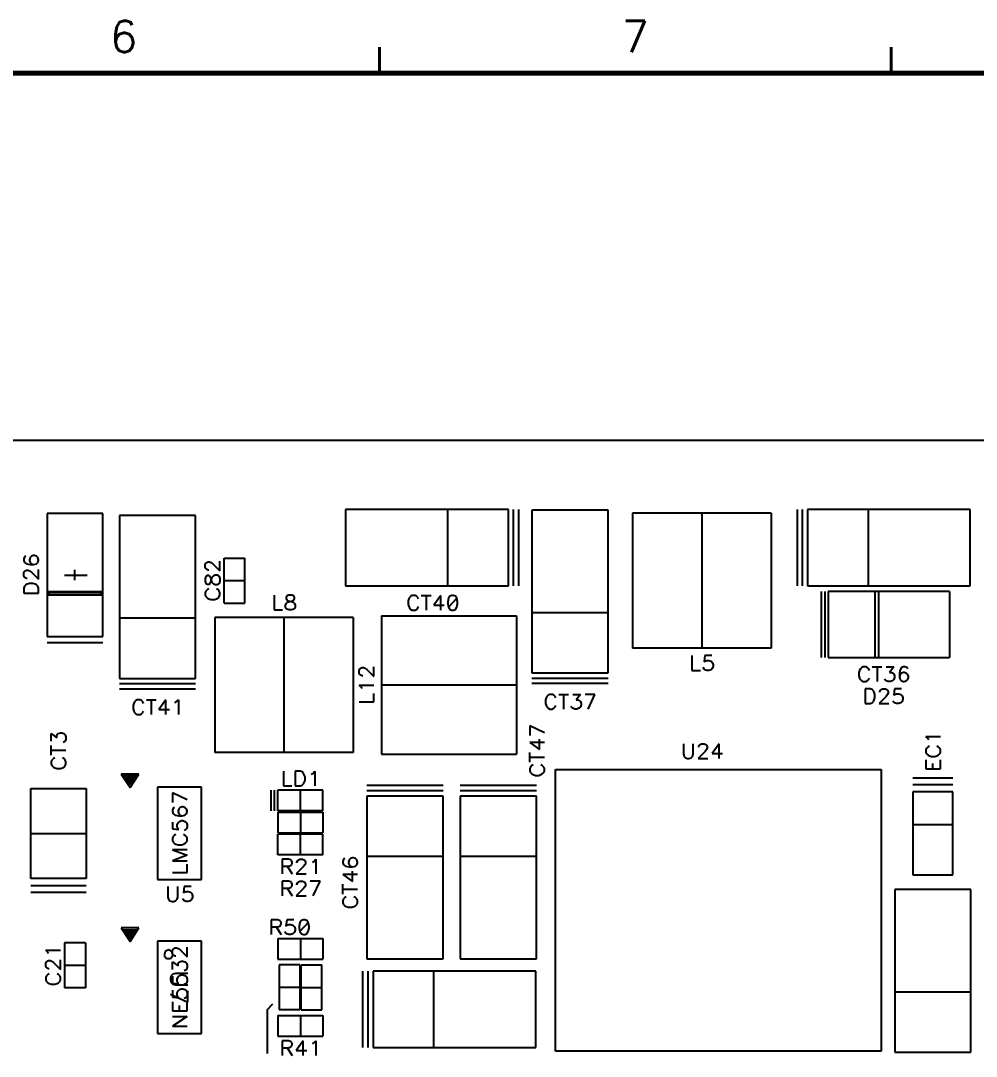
# Model space of a CAD drawing. Extents: x 295 to 953, y 10 to 290.
# Drawn here: x 750.3 to 841.3, y 191.3 to 290 of the extents above; entities that cross this region are included whole.
import ezdxf
from ezdxf.enums import TextEntityAlignment as Align

# ---------------------------------------------------------------- set-up
doc = ezdxf.new("R2010")
doc.units = 0
doc.header["$LTSCALE"] = 5
doc.header["$MEASUREMENT"] = 0
doc.layers.get('0').update_dxf_attribs({"linetype": 'CONTINUOUS', "lineweight": 25})
for name, color, linetype in [('DV-INT-A3_TSK', 14, 'CONTINUOUS'), ('문자', 4, 'CONTINUOUS'), ('테두리', 3, 'CONTINUOUS')]:
    doc.layers.add(name, color=color, linetype=linetype)
doc.styles.get("Standard").update_dxf_attribs({"font": 'simplex.shx'})

# ---------------------------------------------------------------- blocks, each defined once
blk = doc.blocks.new('C')
at = {"layer": '테두리'}
for points, const_width in [([(307.5, 287.5), (307.5, 285)], 0.3), ([(356.25, 287.5), (356.25, 285)], 0.3), ([(15, 285), (15, 15), (405, 15), (405, 285), (15, 285)], 0.5)]:
    blk.add_lwpolyline(points, dxfattribs=dict(at, const_width=const_width))
at = {"layer": '문자'}
for s, p in [('6', (283.125, 288.5)), ('7', (331.875, 288.5))]:
    blk.add_text(s, height=3, dxfattribs=at).set_placement(p, align=Align.MIDDLE)

msp = doc.modelspace()

# ---------------------------------------------------------------- linework, layer by layer
at = {"layer": 'DV-INT-A3_TSK', "color": 7}
for p, q in [((863.51, 250.004), (510.41, 250.004)), ((752.826, 243.034), (752.826, 231.32)), ((758.103, 243.034), (752.826, 243.034)), ((758.103, 231.32), (758.103, 243.034)), ((759.691, 242.837), (759.691, 227.326)), ((766.954, 242.837), (759.691, 242.837)), ((766.954, 227.326), (766.954, 242.837)), ((796.748, 243.428), (781.237, 243.428)), ((781.237, 243.428), (781.237, 236.165)), ((790.973, 236.165), (790.973, 243.428)), ((796.748, 236.165), (796.748, 243.428)), ((797.242, 236.165), (797.242, 243.428)), ((797.737, 236.165), (797.737, 243.428)), ((798.982, 243.361), (798.982, 227.85)), ((806.245, 243.361), (798.982, 243.361)), ((806.245, 227.85), (806.245, 243.361)), ((808.587, 243.089), (808.587, 230.218)), ((821.785, 243.089), (808.587, 243.089)), ((815.184, 243.089), (815.184, 230.218)), ((821.785, 243.089), (821.785, 230.218)), ((824.253, 243.428), (824.253, 236.165)), ((824.748, 243.428), (824.748, 236.165)), ((840.753, 243.428), (825.242, 243.428)), ((825.242, 243.428), (825.242, 236.165)), ((831.018, 243.428), (831.018, 236.165)), ((840.753, 236.165), (840.753, 243.428)), ((750.655, 238.91), (750.588, 238.709)), ((750.789, 238.973), (750.655, 238.91)), ((751.188, 238.843), (751.12, 238.642)), ((751.322, 238.973), (751.188, 238.843)), ((751.519, 239.04), (751.322, 238.973)), ((751.586, 239.04), (751.519, 239.04)), ((751.787, 238.973), (751.586, 239.04)), ((751.921, 238.843), (751.787, 238.973)), ((751.988, 238.642), (751.921, 238.843)), ((750.588, 238.709), (750.588, 238.575)), ((750.588, 238.575), (750.655, 238.374)), ((750.655, 238.374), (750.852, 238.244)), ((750.852, 238.244), (751.188, 238.177)), ((751.12, 238.642), (751.12, 238.575)), ((751.12, 238.575), (751.188, 238.374)), ((751.188, 238.374), (751.322, 238.244)), ((751.188, 238.177), (751.519, 238.177)), ((751.322, 238.244), (751.519, 238.177)), ((751.519, 238.177), (751.787, 238.244)), ((751.787, 238.244), (751.921, 238.374)), ((751.921, 238.374), (751.988, 238.575)), ((751.988, 238.575), (751.988, 238.642)), ((767.876, 238.185), (767.943, 238.319)), ((767.876, 237.917), (767.876, 238.185)), ((767.943, 237.787), (767.876, 237.917)), ((767.943, 238.319), (768.01, 238.386)), ((768.01, 238.386), (768.14, 238.449)), ((768.14, 238.449), (768.274, 238.449)), ((768.274, 238.449), (768.408, 238.386)), ((768.408, 238.386), (768.609, 238.252)), ((768.609, 238.252), (769.276, 237.586)), ((769.276, 237.586), (769.276, 238.516)), ((769.666, 234.51), (769.666, 238.797)), ((769.666, 238.797), (771.648, 238.797)), ((771.648, 234.51), (771.648, 238.797)), ((750.588, 237.376), (750.655, 237.511)), ((750.588, 237.112), (750.588, 237.376)), ((750.655, 236.978), (750.588, 237.112)), ((750.655, 237.511), (750.722, 237.578)), ((750.722, 236.911), (750.655, 236.978)), ((750.722, 237.578), (750.852, 237.645)), ((750.852, 236.844), (750.722, 236.911)), ((750.852, 237.645), (750.986, 237.645)), ((750.919, 236.844), (750.852, 236.844)), ((750.986, 237.645), (751.12, 237.578)), ((751.12, 237.578), (751.322, 237.443)), ((751.322, 237.443), (751.988, 236.777)), ((751.988, 236.777), (751.988, 237.712)), ((754.473, 237.179), (756.619, 237.179)), ((755.462, 236.681), (755.462, 237.674)), ((767.943, 237.054), (767.876, 236.853)), ((767.876, 236.853), (767.876, 236.589)), ((768.01, 237.72), (767.943, 237.787)), ((768.077, 237.121), (767.943, 237.054)), ((768.14, 237.653), (768.01, 237.72)), ((768.207, 237.121), (768.077, 237.121)), ((768.207, 237.653), (768.14, 237.653)), ((768.341, 237.054), (768.207, 237.121)), ((768.408, 236.92), (768.341, 237.054)), ((768.475, 236.656), (768.408, 236.92)), ((768.475, 236.786), (768.542, 236.987)), ((768.542, 236.987), (768.677, 237.121)), ((768.677, 237.121), (768.806, 237.188)), ((768.806, 237.188), (769.008, 237.188)), ((769.008, 237.188), (769.142, 237.121)), ((769.142, 237.121), (769.209, 237.054)), ((769.209, 237.054), (769.276, 236.853)), ((769.276, 236.853), (769.276, 236.589)), ((750.655, 236.111), (750.588, 235.914)), ((750.588, 235.914), (750.588, 235.444)), ((750.789, 236.245), (750.655, 236.111)), ((750.919, 236.312), (750.789, 236.245)), ((751.12, 236.379), (750.919, 236.312)), ((751.452, 236.379), (751.12, 236.379)), ((751.653, 236.312), (751.452, 236.379)), ((751.787, 236.245), (751.653, 236.312)), ((751.921, 236.111), (751.787, 236.245)), ((751.988, 235.914), (751.921, 236.111)), ((751.988, 235.444), (751.988, 235.914)), ((767.876, 236.589), (767.943, 236.387)), ((767.943, 236.387), (768.077, 236.32)), ((768.077, 236.32), (768.207, 236.32)), ((768.207, 235.855), (768.077, 235.788)), ((768.207, 236.32), (768.341, 236.387)), ((768.341, 236.387), (768.408, 236.521)), ((768.408, 236.521), (768.475, 236.786)), ((768.542, 236.454), (768.475, 236.656)), ((768.677, 236.32), (768.542, 236.454)), ((768.806, 236.253), (768.677, 236.32)), ((769.008, 236.253), (768.806, 236.253)), ((769.075, 235.788), (768.941, 235.855)), ((769.142, 236.32), (769.008, 236.253)), ((769.209, 236.387), (769.142, 236.32)), ((769.276, 236.589), (769.209, 236.387)), ((769.666, 236.656), (771.648, 236.656)), ((781.237, 236.165), (796.748, 236.165)), ((825.242, 236.165), (840.753, 236.165)), ((750.588, 235.444), (751.988, 235.444)), ((752.931, 235.587), (752.931, 235.302)), ((757.998, 235.587), (752.931, 235.587)), ((752.931, 235.302), (757.998, 235.302)), ((753.036, 235.407), (753.036, 235.482)), ((753.141, 235.407), (753.141, 235.482)), ((753.245, 235.407), (753.245, 235.482)), ((753.346, 235.407), (753.346, 235.482)), ((753.451, 235.407), (753.451, 235.482)), ((753.555, 235.407), (753.555, 235.482)), ((753.656, 235.407), (753.656, 235.482)), ((753.761, 235.407), (753.761, 235.482)), ((753.866, 235.407), (753.866, 235.482)), ((753.966, 235.407), (753.966, 235.482)), ((754.071, 235.407), (754.071, 235.482)), ((754.176, 235.407), (754.176, 235.482)), ((754.276, 235.407), (754.276, 235.482)), ((754.381, 235.407), (754.381, 235.482)), ((754.486, 235.407), (754.486, 235.482)), ((754.586, 235.407), (754.586, 235.482)), ((754.691, 235.407), (754.691, 235.482)), ((754.796, 235.407), (754.796, 235.482)), ((754.897, 235.407), (754.897, 235.482)), ((755.001, 235.407), (755.001, 235.482)), ((755.106, 235.407), (755.106, 235.482)), ((755.207, 235.407), (755.207, 235.482)), ((755.311, 235.407), (755.311, 235.482)), ((755.416, 235.407), (755.416, 235.482)), ((755.517, 235.407), (755.517, 235.482)), ((755.622, 235.407), (755.622, 235.482)), ((755.726, 235.407), (755.726, 235.482)), ((755.827, 235.407), (755.827, 235.482)), ((755.932, 235.407), (755.932, 235.482)), ((756.036, 235.407), (756.036, 235.482)), ((756.137, 235.407), (756.137, 235.482)), ((756.242, 235.407), (756.242, 235.482)), ((756.342, 235.407), (756.342, 235.482)), ((756.447, 235.407), (756.447, 235.482)), ((756.552, 235.407), (756.552, 235.482)), ((756.653, 235.407), (756.653, 235.482)), ((756.757, 235.407), (756.757, 235.482)), ((756.862, 235.407), (756.862, 235.482)), ((756.963, 235.407), (756.963, 235.482)), ((757.067, 235.407), (757.067, 235.482)), ((757.172, 235.407), (757.172, 235.482)), ((757.273, 235.407), (757.273, 235.482)), ((757.378, 235.407), (757.378, 235.482)), ((757.482, 235.407), (757.482, 235.482)), ((757.583, 235.407), (757.583, 235.482)), ((757.688, 235.407), (757.688, 235.482)), ((757.793, 235.407), (757.793, 235.482)), ((757.893, 235.407), (757.893, 235.482)), ((757.998, 235.302), (757.998, 235.587)), ((767.943, 235.654), (767.876, 235.52)), ((767.876, 235.52), (767.876, 235.256)), ((767.876, 235.256), (767.943, 235.122)), ((768.077, 235.788), (767.943, 235.654)), ((767.943, 235.122), (768.077, 234.988)), ((768.077, 234.988), (768.207, 234.921)), ((768.207, 234.921), (768.408, 234.858)), ((768.408, 234.858), (768.739, 234.858)), ((768.739, 234.858), (768.941, 234.921)), ((768.941, 234.921), (769.075, 234.988)), ((769.209, 235.654), (769.075, 235.788)), ((769.075, 234.988), (769.209, 235.122)), ((769.276, 235.52), (769.209, 235.654)), ((769.209, 235.122), (769.276, 235.256)), ((769.276, 235.256), (769.276, 235.52)), ((774.431, 235.264), (774.431, 233.852)), ((775.642, 235.197), (775.575, 235.063)), ((775.575, 235.063), (775.575, 234.929)), ((775.575, 234.929), (775.642, 234.791)), ((775.843, 235.264), (775.642, 235.197)), ((776.111, 235.264), (775.843, 235.264)), ((776.313, 235.197), (776.111, 235.264)), ((776.38, 235.063), (776.313, 235.197)), ((776.313, 234.791), (776.38, 234.929)), ((776.38, 234.929), (776.38, 235.063)), ((787.259, 234.904), (787.192, 234.707)), ((787.326, 235.038), (787.259, 234.904)), ((787.461, 235.172), (787.326, 235.038)), ((787.591, 235.239), (787.461, 235.172)), ((787.859, 235.239), (787.591, 235.239)), ((787.989, 235.172), (787.859, 235.239)), ((788.123, 235.038), (787.989, 235.172)), ((788.19, 234.904), (788.123, 235.038)), ((788.454, 235.239), (789.384, 235.239)), ((788.919, 235.239), (788.919, 233.843)), ((790.31, 235.239), (789.648, 234.309)), ((790.31, 233.843), (790.31, 235.239)), ((791.044, 234.971), (790.977, 234.64)), ((791.174, 235.172), (791.044, 234.971)), ((791.84, 234.971), (791.044, 234.107)), ((791.375, 235.239), (791.174, 235.172)), ((791.505, 235.239), (791.375, 235.239)), ((791.706, 235.172), (791.505, 235.239)), ((791.84, 234.971), (791.706, 235.172)), ((791.903, 234.64), (791.84, 234.971)), ((826.563, 235.599), (826.563, 229.326)), ((826.894, 235.599), (826.894, 229.326)), ((838.771, 235.599), (827.225, 235.599)), ((827.225, 235.599), (827.225, 229.326)), ((831.68, 235.599), (831.68, 229.326)), ((832.007, 235.599), (832.007, 229.326)), ((838.771, 235.599), (838.771, 229.326)), ((769.666, 234.51), (771.648, 234.51)), ((775.508, 234.321), (775.575, 234.455)), ((775.508, 234.12), (775.508, 234.321)), ((775.575, 233.986), (775.508, 234.12)), ((775.575, 234.455), (775.709, 234.589)), ((775.642, 233.919), (775.575, 233.986)), ((775.642, 234.791), (775.776, 234.724)), ((775.843, 233.852), (775.642, 233.919)), ((775.709, 234.589), (775.91, 234.656)), ((775.776, 234.724), (776.044, 234.656)), ((775.91, 234.656), (776.178, 234.724)), ((776.044, 234.656), (776.245, 234.589)), ((776.313, 233.919), (776.111, 233.852)), ((776.178, 234.724), (776.313, 234.791)), ((776.245, 234.589), (776.38, 234.455)), ((776.38, 233.986), (776.313, 233.919)), ((776.38, 234.455), (776.447, 234.321)), ((776.447, 234.12), (776.38, 233.986)), ((776.447, 234.321), (776.447, 234.12)), ((787.192, 234.707), (787.192, 234.376)), ((787.192, 234.376), (787.259, 234.175)), ((787.259, 234.175), (787.326, 234.045)), ((787.326, 234.045), (787.461, 233.91)), ((787.461, 233.91), (787.591, 233.843)), ((787.859, 233.843), (787.989, 233.91)), ((787.989, 233.91), (788.123, 234.045)), ((788.123, 234.045), (788.19, 234.175)), ((789.648, 234.309), (790.646, 234.309)), ((790.977, 234.64), (790.977, 234.443)), ((790.977, 234.443), (791.044, 234.107)), ((791.044, 234.107), (791.174, 233.91)), ((791.174, 233.91), (791.375, 233.843)), ((791.505, 233.843), (791.706, 233.91)), ((791.706, 233.91), (791.84, 234.107)), ((791.84, 234.107), (791.903, 234.443)), ((791.903, 234.443), (791.903, 234.64)), ((759.691, 233.102), (766.954, 233.102)), ((768.773, 233.135), (768.773, 220.265)), ((781.97, 233.135), (768.773, 233.135)), ((774.431, 233.852), (775.235, 233.852)), ((775.37, 233.135), (775.37, 220.265)), ((776.111, 233.852), (775.843, 233.852)), ((781.97, 233.135), (781.97, 220.265)), ((784.653, 233.299), (797.523, 233.299)), ((784.653, 233.299), (784.653, 220.101)), ((787.591, 233.843), (787.859, 233.843)), ((791.375, 233.843), (791.505, 233.843)), ((797.523, 233.299), (797.523, 220.101)), ((798.982, 233.625), (806.245, 233.625)), ((752.826, 231.32), (758.103, 231.32)), ((752.826, 230.742), (758.103, 230.742)), ((821.785, 230.218), (808.587, 230.218)), ((814.245, 229.502), (814.245, 228.089)), ((815.456, 229.502), (815.389, 228.894)), ((815.389, 228.894), (815.456, 228.961)), ((816.127, 229.502), (815.456, 229.502)), ((815.456, 228.961), (815.658, 229.028)), ((815.658, 229.028), (815.859, 229.028)), ((815.859, 229.028), (816.06, 228.961)), ((816.06, 228.961), (816.194, 228.827)), ((827.225, 229.326), (838.771, 229.326)), ((782.54, 228.098), (782.607, 228.232)), ((782.54, 227.834), (782.54, 228.098)), ((782.607, 228.232), (782.674, 228.299)), ((782.674, 228.299), (782.809, 228.366)), ((782.809, 228.366), (782.943, 228.366)), ((782.943, 228.366), (783.077, 228.299)), ((783.077, 228.299), (783.274, 228.165)), ((783.274, 228.165), (783.94, 227.498)), ((783.94, 227.498), (783.94, 228.433)), ((814.245, 228.089), (815.05, 228.089)), ((815.389, 228.223), (815.322, 228.357)), ((815.456, 228.156), (815.389, 228.223)), ((815.658, 228.089), (815.456, 228.156)), ((815.859, 228.089), (815.658, 228.089)), ((816.06, 228.156), (815.859, 228.089)), ((816.194, 228.29), (816.06, 228.156)), ((816.194, 228.827), (816.261, 228.626)), ((816.261, 228.492), (816.194, 228.29)), ((816.261, 228.626), (816.261, 228.492)), ((830.217, 228.093), (830.15, 227.896)), ((830.284, 228.227), (830.217, 228.093)), ((830.418, 228.362), (830.284, 228.227)), ((830.548, 228.429), (830.418, 228.362)), ((830.817, 228.429), (830.548, 228.429)), ((830.946, 228.362), (830.817, 228.429)), ((831.081, 228.227), (830.946, 228.362)), ((831.148, 228.093), (831.081, 228.227)), ((831.412, 228.429), (832.342, 228.429)), ((831.877, 228.429), (831.877, 227.033)), ((832.74, 228.429), (833.469, 228.429)), ((833.469, 228.429), (833.071, 227.896)), ((834.065, 228.16), (834.002, 227.829)), ((834.199, 228.362), (834.065, 228.16)), ((834.4, 228.429), (834.199, 228.362)), ((834.53, 228.429), (834.4, 228.429)), ((834.731, 228.362), (834.53, 228.429)), ((834.798, 228.227), (834.731, 228.362)), ((759.691, 227.326), (766.954, 227.326)), ((782.607, 227.699), (782.54, 227.834)), ((782.674, 227.632), (782.607, 227.699)), ((782.809, 227.565), (782.674, 227.632)), ((782.876, 227.565), (782.809, 227.565)), ((798.982, 227.85), (806.245, 227.85)), ((798.982, 227.356), (806.245, 227.356)), ((830.15, 227.896), (830.15, 227.565)), ((830.15, 227.565), (830.217, 227.364)), ((830.217, 227.364), (830.284, 227.234)), ((830.284, 227.234), (830.418, 227.1)), ((830.418, 227.1), (830.548, 227.033)), ((830.548, 227.033), (830.817, 227.033)), ((830.817, 227.033), (830.946, 227.1)), ((830.946, 227.1), (831.081, 227.234)), ((831.081, 227.234), (831.148, 227.364)), ((832.673, 227.167), (832.606, 227.297)), ((832.74, 227.1), (832.673, 227.167)), ((832.937, 227.033), (832.74, 227.1)), ((833.138, 227.033), (832.937, 227.033)), ((833.071, 227.896), (833.268, 227.896)), ((833.335, 227.1), (833.138, 227.033)), ((833.268, 227.896), (833.402, 227.829)), ((833.469, 227.234), (833.335, 227.1)), ((833.402, 227.829), (833.469, 227.762)), ((833.469, 227.762), (833.536, 227.565)), ((833.536, 227.431), (833.469, 227.234)), ((833.536, 227.565), (833.536, 227.431)), ((834.002, 227.829), (834.002, 227.498)), ((834.065, 227.695), (834.002, 227.498)), ((834.002, 227.498), (834.065, 227.234)), ((834.199, 227.829), (834.065, 227.695)), ((834.065, 227.234), (834.199, 227.1)), ((834.4, 227.896), (834.199, 227.829)), ((834.199, 227.1), (834.4, 227.033)), ((834.463, 227.896), (834.4, 227.896)), ((834.4, 227.033), (834.463, 227.033)), ((834.664, 227.829), (834.463, 227.896)), ((834.463, 227.033), (834.664, 227.1)), ((834.798, 227.695), (834.664, 227.829)), ((834.664, 227.1), (834.798, 227.234)), ((834.861, 227.498), (834.798, 227.695)), ((834.798, 227.234), (834.861, 227.431)), ((834.861, 227.431), (834.861, 227.498)), ((759.691, 226.832), (766.954, 226.832)), ((759.691, 226.337), (766.954, 226.337)), ((782.742, 226.501), (782.54, 226.698)), ((782.54, 226.698), (783.94, 226.698)), ((782.809, 226.367), (782.742, 226.501)), ((784.653, 226.702), (797.523, 226.702)), ((798.982, 226.861), (806.245, 226.861)), ((830.741, 226.337), (830.741, 224.938)), ((831.21, 226.337), (830.741, 226.337)), ((831.407, 226.27), (831.21, 226.337)), ((831.542, 226.136), (831.407, 226.27)), ((831.609, 226.006), (831.542, 226.136)), ((831.676, 225.805), (831.609, 226.006)), ((832.141, 226.073), (832.208, 226.203)), ((832.141, 226.006), (832.141, 226.073)), ((832.208, 226.203), (832.275, 226.27)), ((832.275, 226.27), (832.409, 226.337)), ((832.409, 226.337), (832.673, 226.337)), ((832.673, 226.337), (832.807, 226.27)), ((832.807, 226.27), (832.874, 226.203)), ((832.874, 226.203), (832.941, 226.073)), ((832.941, 226.073), (832.941, 225.939)), ((833.541, 226.337), (833.474, 225.738)), ((834.207, 226.337), (833.541, 226.337)), ((761.133, 225.084), (761.066, 224.95)), ((761.267, 225.218), (761.133, 225.084)), ((761.397, 225.285), (761.267, 225.218)), ((761.665, 225.285), (761.397, 225.285)), ((761.795, 225.218), (761.665, 225.285)), ((761.929, 225.084), (761.795, 225.218)), ((761.996, 224.95), (761.929, 225.084)), ((762.26, 225.285), (763.191, 225.285)), ((762.725, 225.285), (762.725, 223.89)), ((764.117, 225.285), (763.455, 224.355)), ((764.117, 223.89), (764.117, 225.285)), ((764.98, 225.017), (765.114, 225.084)), ((765.114, 225.084), (765.311, 225.285)), ((765.311, 225.285), (765.311, 223.89)), ((782.54, 225.101), (783.94, 225.101)), ((783.94, 225.101), (783.94, 225.901)), ((800.356, 225.474), (800.289, 225.277)), ((800.289, 225.277), (800.289, 224.946)), ((800.423, 225.608), (800.356, 225.474)), ((800.557, 225.742), (800.423, 225.608)), ((800.687, 225.809), (800.557, 225.742)), ((800.956, 225.809), (800.687, 225.809)), ((801.086, 225.742), (800.956, 225.809)), ((801.22, 225.608), (801.086, 225.742)), ((801.287, 225.474), (801.22, 225.608)), ((801.551, 225.809), (802.481, 225.809)), ((802.016, 225.809), (802.016, 224.414)), ((802.879, 225.809), (803.609, 225.809)), ((803.609, 225.809), (803.21, 225.277)), ((803.21, 225.277), (803.407, 225.277)), ((803.407, 225.277), (803.541, 225.21)), ((803.541, 225.21), (803.609, 225.143)), ((803.609, 225.143), (803.676, 224.946)), ((805, 225.809), (804.074, 225.809)), ((804.338, 224.414), (805, 225.809)), ((831.21, 224.938), (831.407, 225.005)), ((831.407, 225.005), (831.542, 225.139)), ((831.542, 225.139), (831.609, 225.273)), ((831.609, 225.273), (831.676, 225.474)), ((831.676, 225.474), (831.676, 225.805)), ((832.74, 225.604), (832.074, 224.938)), ((832.874, 225.805), (832.74, 225.604)), ((832.941, 225.939), (832.874, 225.805)), ((833.474, 225.072), (833.407, 225.206)), ((833.474, 225.738), (833.541, 225.805)), ((833.541, 225.005), (833.474, 225.072)), ((833.541, 225.805), (833.738, 225.872)), ((833.738, 224.938), (833.541, 225.005)), ((833.738, 225.872), (833.939, 225.872)), ((833.939, 225.872), (834.14, 225.805)), ((834.14, 225.005), (833.939, 224.938)), ((834.14, 225.805), (834.27, 225.671)), ((834.27, 225.139), (834.14, 225.005)), ((834.27, 225.671), (834.337, 225.474)), ((834.337, 225.34), (834.27, 225.139)), ((834.337, 225.474), (834.337, 225.34)), ((761.066, 224.95), (760.999, 224.753)), ((760.999, 224.753), (760.999, 224.422)), ((760.999, 224.422), (761.066, 224.221)), ((761.066, 224.221), (761.133, 224.091)), ((761.133, 224.091), (761.267, 223.957)), ((761.795, 223.957), (761.929, 224.091)), ((761.929, 224.091), (761.996, 224.221)), ((763.455, 224.355), (764.452, 224.355)), ((800.289, 224.946), (800.356, 224.745)), ((800.356, 224.745), (800.423, 224.615)), ((800.423, 224.615), (800.557, 224.481)), ((800.557, 224.481), (800.687, 224.414)), ((800.687, 224.414), (800.956, 224.414)), ((800.956, 224.414), (801.086, 224.481)), ((801.086, 224.481), (801.22, 224.615)), ((801.22, 224.615), (801.287, 224.745)), ((802.812, 224.548), (802.745, 224.678)), ((802.879, 224.481), (802.812, 224.548)), ((803.076, 224.414), (802.879, 224.481)), ((803.277, 224.414), (803.076, 224.414)), ((803.474, 224.481), (803.277, 224.414)), ((803.609, 224.615), (803.474, 224.481)), ((803.676, 224.812), (803.609, 224.615)), ((803.676, 224.946), (803.676, 224.812)), ((830.741, 224.938), (831.21, 224.938)), ((832.074, 224.938), (833.008, 224.938)), ((833.939, 224.938), (833.738, 224.938)), ((761.267, 223.957), (761.397, 223.89)), ((761.397, 223.89), (761.665, 223.89)), ((761.665, 223.89), (761.795, 223.957)), ((753.203, 221.346), (753.203, 222.079)), ((753.203, 222.079), (753.74, 221.681)), ((753.807, 222.012), (753.87, 222.079)), ((753.87, 222.079), (754.071, 222.146)), ((754.071, 222.146), (754.205, 222.146)), ((754.205, 222.146), (754.406, 222.079)), ((754.406, 222.079), (754.54, 221.945)), ((800.184, 222.138), (798.789, 222.8)), ((798.789, 222.8), (798.789, 221.874)), ((753.74, 221.878), (753.807, 222.012)), ((753.74, 221.681), (753.74, 221.878)), ((754.473, 221.279), (754.339, 221.212)), ((754.54, 221.346), (754.473, 221.279)), ((754.54, 221.945), (754.603, 221.748)), ((754.603, 221.547), (754.54, 221.346)), ((754.603, 221.748), (754.603, 221.547)), ((800.184, 221.208), (798.789, 221.208)), ((798.789, 221.208), (799.719, 220.545)), ((799.719, 220.545), (799.719, 221.543)), ((813.424, 221.099), (813.424, 220.101)), ((814.354, 220.101), (814.354, 221.099)), ((815.021, 221.032), (815.155, 221.099)), ((815.155, 221.099), (815.419, 221.099)), ((815.419, 221.099), (815.553, 221.032)), ((816.819, 221.099), (816.152, 220.168)), ((816.819, 219.699), (816.819, 221.099)), ((836.73, 221.593), (836.533, 221.79)), ((836.533, 221.79), (837.908, 221.79)), ((836.797, 221.463), (836.73, 221.593)), ((753.203, 220.013), (753.203, 220.948)), ((753.203, 220.478), (754.603, 220.478)), ((781.97, 220.265), (768.773, 220.265)), ((784.653, 220.101), (797.523, 220.101)), ((798.789, 219.351), (798.789, 220.281)), ((813.424, 220.101), (813.491, 219.9)), ((814.287, 219.9), (814.354, 220.101)), ((815.486, 220.365), (814.819, 219.699)), ((814.887, 220.83), (814.954, 220.964)), ((814.887, 220.768), (814.887, 220.83)), ((814.954, 220.964), (815.021, 221.032)), ((815.62, 220.566), (815.486, 220.365)), ((815.553, 221.032), (815.62, 220.964)), ((815.62, 220.964), (815.687, 220.83)), ((815.687, 220.7), (815.62, 220.566)), ((815.687, 220.83), (815.687, 220.7)), ((816.152, 220.168), (817.15, 220.168)), ((836.6, 220.675), (836.533, 220.545)), ((836.533, 220.545), (836.533, 220.281)), ((836.533, 220.281), (836.6, 220.151)), ((836.73, 220.805), (836.6, 220.675)), ((836.6, 220.151), (836.73, 220.022)), ((836.86, 220.872), (836.73, 220.805)), ((837.711, 220.805), (837.581, 220.872)), ((837.845, 220.675), (837.711, 220.805)), ((837.711, 220.022), (837.845, 220.151)), ((837.908, 220.545), (837.845, 220.675)), ((837.845, 220.151), (837.908, 220.281)), ((837.908, 220.281), (837.908, 220.545)), ((753.27, 219.548), (753.203, 219.414)), ((753.203, 219.414), (753.203, 219.146)), ((753.203, 219.146), (753.27, 219.016)), ((753.405, 219.682), (753.27, 219.548)), ((753.539, 219.745), (753.405, 219.682)), ((754.406, 219.682), (754.272, 219.745)), ((754.54, 219.548), (754.406, 219.682)), ((754.603, 219.414), (754.54, 219.548)), ((754.54, 219.016), (754.603, 219.146)), ((754.603, 219.146), (754.603, 219.414)), ((798.789, 219.816), (800.184, 219.816)), ((799.124, 219.087), (798.99, 219.02)), ((799.983, 219.02), (799.853, 219.087)), ((813.491, 219.9), (813.621, 219.766)), ((813.621, 219.766), (813.822, 219.699)), ((813.822, 219.699), (813.956, 219.699)), ((813.956, 219.699), (814.153, 219.766)), ((814.153, 219.766), (814.287, 219.9)), ((814.819, 219.699), (815.75, 219.699)), ((836.533, 219.56), (836.533, 218.71)), ((836.73, 220.022), (836.86, 219.954)), ((836.86, 219.954), (837.057, 219.892)), ((837.057, 219.892), (837.384, 219.892)), ((837.187, 218.71), (837.187, 219.234)), ((837.384, 219.892), (837.581, 219.954)), ((837.581, 219.954), (837.711, 220.022)), ((837.908, 218.71), (837.908, 219.56)), ((753.27, 219.016), (753.405, 218.882)), ((753.405, 218.882), (753.539, 218.814)), ((753.539, 218.814), (753.74, 218.747)), ((753.74, 218.747), (754.071, 218.747)), ((754.071, 218.747), (754.272, 218.814)), ((754.272, 218.814), (754.406, 218.882)), ((754.406, 218.882), (754.54, 219.016)), ((759.85, 218.215), (760.705, 216.937)), ((761.556, 218.215), (759.85, 218.215)), ((760.056, 218.094), (760.056, 218.11)), ((760.156, 217.943), (760.156, 218.11)), ((760.257, 217.792), (760.257, 218.11)), ((760.357, 217.645), (760.357, 218.11)), ((760.458, 217.494), (760.458, 218.11)), ((760.559, 217.343), (760.559, 218.11)), ((760.659, 217.193), (760.659, 218.11)), ((760.705, 216.937), (761.556, 218.215)), ((760.76, 217.205), (760.76, 218.11)), ((760.856, 217.356), (760.856, 218.11)), ((760.957, 217.507), (760.957, 218.11)), ((761.057, 217.658), (761.057, 218.11)), ((761.158, 217.809), (761.158, 218.11)), ((761.258, 217.96), (761.258, 218.11)), ((775.311, 218.479), (775.311, 217.084)), ((776.442, 218.479), (776.442, 217.084)), ((776.912, 218.479), (776.442, 218.479)), ((777.109, 218.416), (776.912, 218.479)), ((777.243, 218.282), (777.109, 218.416)), ((777.31, 218.148), (777.243, 218.282)), ((777.377, 217.947), (777.31, 218.148)), ((777.976, 218.215), (778.11, 218.282)), ((778.11, 218.282), (778.307, 218.479)), ((778.307, 218.479), (778.307, 217.084)), ((798.856, 218.886), (798.789, 218.756)), ((798.789, 218.756), (798.789, 218.488)), ((798.789, 218.488), (798.856, 218.358)), ((798.99, 219.02), (798.856, 218.886)), ((798.856, 218.358), (798.99, 218.224)), ((798.99, 218.224), (799.124, 218.157)), ((799.124, 218.157), (799.321, 218.089)), ((799.321, 218.089), (799.652, 218.089)), ((799.652, 218.089), (799.853, 218.157)), ((799.853, 218.157), (799.983, 218.224)), ((800.117, 218.886), (799.983, 219.02)), ((799.983, 218.224), (800.117, 218.358)), ((800.184, 218.756), (800.117, 218.886)), ((800.117, 218.358), (800.184, 218.488)), ((800.184, 218.488), (800.184, 218.756)), ((801.249, 218.634), (832.262, 218.634)), ((801.249, 191.812), (801.249, 218.634)), ((832.262, 218.634), (832.262, 191.812)), ((836.533, 218.71), (837.908, 218.71)), ((776.912, 217.084), (777.109, 217.146)), ((777.109, 217.146), (777.243, 217.281)), ((777.243, 217.281), (777.31, 217.415)), ((777.31, 217.415), (777.377, 217.616)), ((777.377, 217.616), (777.377, 217.947)), ((790.528, 217.109), (783.265, 217.109)), ((799.434, 217.109), (792.171, 217.109)), ((839.085, 217.834), (835.292, 217.834)), ((839.085, 217.176), (835.292, 217.176)), ((751.255, 208.266), (751.255, 216.845)), ((751.255, 216.845), (756.531, 216.845)), ((756.531, 216.845), (756.531, 208.266)), ((763.32, 216.958), (763.32, 209.414)), ((767.511, 216.958), (763.32, 216.958)), ((766.133, 215.759), (764.75, 216.417)), ((764.75, 216.417), (764.75, 215.495)), ((767.511, 208.157), (767.511, 216.958)), ((774.137, 214.707), (774.137, 216.69)), ((774.469, 214.707), (774.469, 216.69)), ((779.087, 216.69), (774.8, 216.69)), ((774.8, 214.707), (774.8, 216.69)), ((775.311, 217.084), (776.111, 217.084)), ((776.442, 217.084), (776.912, 217.084)), ((776.941, 214.707), (776.941, 216.69)), ((779.087, 214.707), (779.087, 216.69)), ((790.528, 216.614), (783.265, 216.614)), ((783.265, 216.12), (783.265, 200.609)), ((790.528, 216.12), (783.265, 216.12)), ((790.528, 200.609), (790.528, 216.12)), ((799.434, 216.614), (792.171, 216.614)), ((792.171, 216.12), (792.171, 200.609)), ((799.434, 216.12), (792.171, 216.12)), ((799.434, 200.609), (799.434, 216.12)), ((839.085, 216.514), (835.292, 216.514)), ((835.292, 216.514), (835.292, 213.71)), ((839.085, 213.71), (839.085, 216.514)), ((764.812, 214.967), (764.75, 214.766)), ((764.75, 214.766), (764.75, 214.636)), ((764.75, 214.636), (764.812, 214.435)), ((764.947, 215.03), (764.812, 214.967)), ((764.812, 214.435), (765.014, 214.305)), ((765.014, 214.305), (765.341, 214.238)), ((765.341, 214.9), (765.278, 214.703)), ((765.278, 214.703), (765.278, 214.636)), ((765.278, 214.636), (765.341, 214.435)), ((765.475, 215.03), (765.341, 214.9)), ((765.341, 214.435), (765.475, 214.305)), ((765.341, 214.238), (765.672, 214.238)), ((765.672, 215.097), (765.475, 215.03)), ((765.475, 214.305), (765.672, 214.238)), ((765.739, 215.097), (765.672, 215.097)), ((765.672, 214.238), (765.936, 214.305)), ((765.936, 215.03), (765.739, 215.097)), ((766.07, 214.9), (765.936, 215.03)), ((765.936, 214.305), (766.07, 214.435)), ((766.133, 214.703), (766.07, 214.9)), ((766.07, 214.435), (766.133, 214.636)), ((766.133, 214.636), (766.133, 214.703)), ((779.087, 214.707), (774.8, 214.707)), ((774.8, 214.594), (779.087, 214.594)), ((774.8, 214.594), (774.8, 212.612)), ((776.941, 214.594), (776.941, 212.612)), ((779.087, 214.594), (779.087, 212.612)), ((764.75, 213.643), (764.75, 212.985)), ((765.211, 213.379), (765.278, 213.58)), ((765.211, 213.182), (765.211, 213.379)), ((765.278, 212.985), (765.211, 213.182)), ((765.278, 213.58), (765.408, 213.71)), ((765.408, 213.71), (765.605, 213.777)), ((765.605, 213.777), (765.739, 213.777)), ((765.739, 213.777), (765.936, 213.71)), ((765.936, 213.71), (766.07, 213.58)), ((766.07, 213.58), (766.133, 213.379)), ((766.133, 213.182), (766.07, 212.985)), ((766.133, 213.379), (766.133, 213.182)), ((835.292, 213.71), (835.292, 212.968)), ((839.085, 213.379), (835.292, 213.379)), ((839.085, 212.968), (839.085, 213.71)), ((751.255, 212.557), (756.531, 212.557)), ((764.75, 212.985), (765.341, 212.918)), ((764.812, 212.26), (764.75, 212.126)), ((764.947, 212.39), (764.812, 212.26)), ((765.076, 212.457), (764.947, 212.39)), ((765.341, 212.918), (765.278, 212.985)), ((765.936, 212.39), (765.806, 212.457)), ((766.003, 212.918), (765.869, 212.851)), ((766.07, 212.26), (765.936, 212.39)), ((766.07, 212.985), (766.003, 212.918)), ((766.133, 212.126), (766.07, 212.26)), ((774.8, 212.612), (779.087, 212.612)), ((779.087, 212.499), (774.8, 212.499)), ((774.8, 210.516), (774.8, 212.499)), ((776.941, 210.516), (776.941, 212.499)), ((779.087, 210.516), (779.087, 212.499)), ((835.292, 212.968), (835.292, 212.059)), ((839.085, 212.059), (839.085, 212.968)), ((764.75, 212.126), (764.75, 211.862)), ((764.75, 211.862), (764.812, 211.732)), ((764.812, 211.732), (764.947, 211.598)), ((764.947, 211.598), (765.076, 211.531)), ((765.076, 211.531), (765.278, 211.468)), ((765.278, 211.468), (765.605, 211.468)), ((765.605, 211.468), (765.806, 211.531)), ((765.806, 211.531), (765.936, 211.598)), ((765.936, 211.598), (766.07, 211.732)), ((766.07, 211.732), (766.133, 211.862)), ((766.133, 211.862), (766.133, 212.126)), ((835.292, 212.059), (835.292, 211.564)), ((835.292, 211.564), (835.292, 208.597)), ((839.085, 211.564), (839.085, 212.059)), ((839.085, 208.597), (839.085, 211.564)), ((766.133, 211.002), (764.75, 211.002)), ((764.75, 211.002), (766.133, 210.474)), ((766.133, 210.474), (764.75, 209.946)), ((779.087, 210.516), (774.8, 210.516)), ((781.908, 210.227), (781.711, 210.164)), ((781.975, 210.227), (781.908, 210.227)), ((782.172, 210.164), (781.975, 210.227)), ((790.528, 210.344), (783.265, 210.344)), ((799.434, 210.344), (792.171, 210.344)), ((763.32, 209.414), (763.32, 208.157)), ((764.75, 209.946), (766.133, 209.946)), ((766.133, 208.823), (766.133, 209.615)), ((775.81, 210.097), (775.21, 210.097)), ((775.21, 210.097), (775.21, 208.697)), ((775.21, 209.431), (775.81, 209.431)), ((775.68, 209.431), (776.145, 208.697)), ((776.011, 210.03), (775.81, 210.097)), ((775.81, 209.431), (776.011, 209.498)), ((776.078, 209.963), (776.011, 210.03)), ((776.011, 209.498), (776.078, 209.565)), ((776.145, 209.833), (776.078, 209.963)), ((776.078, 209.565), (776.145, 209.699)), ((776.145, 209.699), (776.145, 209.833)), ((777.209, 209.364), (776.543, 208.697)), ((776.61, 209.833), (776.677, 209.963)), ((776.61, 209.766), (776.61, 209.833)), ((776.677, 209.963), (776.744, 210.03)), ((776.744, 210.03), (776.878, 210.097)), ((776.878, 210.097), (777.142, 210.097)), ((777.142, 210.097), (777.276, 210.03)), ((777.344, 209.565), (777.209, 209.364)), ((777.276, 210.03), (777.344, 209.963)), ((777.344, 209.963), (777.411, 209.833)), ((777.411, 209.699), (777.344, 209.565)), ((777.411, 209.833), (777.411, 209.699)), ((778.077, 209.833), (778.207, 209.896)), ((778.207, 209.896), (778.408, 210.097)), ((778.408, 210.097), (778.408, 208.697)), ((781.044, 210.097), (780.977, 209.896)), ((780.977, 209.896), (780.977, 209.766)), ((780.977, 209.766), (781.044, 209.565)), ((781.178, 210.164), (781.044, 210.097)), ((781.044, 209.565), (781.245, 209.431)), ((781.245, 209.431), (781.576, 209.368)), ((781.576, 210.03), (781.509, 209.829)), ((781.509, 209.829), (781.509, 209.766)), ((781.509, 209.766), (781.576, 209.565)), ((781.711, 210.164), (781.576, 210.03)), ((781.576, 209.565), (781.711, 209.431)), ((781.576, 209.368), (781.908, 209.368)), ((781.711, 209.431), (781.908, 209.368)), ((781.908, 209.368), (782.172, 209.431)), ((782.306, 210.03), (782.172, 210.164)), ((782.172, 209.431), (782.306, 209.565)), ((782.373, 209.829), (782.306, 210.03)), ((782.306, 209.565), (782.373, 209.766)), ((782.373, 209.766), (782.373, 209.829)), ((756.531, 208.266), (751.255, 208.266)), ((764.75, 208.823), (766.133, 208.823)), ((776.543, 208.697), (777.478, 208.697)), ((782.373, 208.635), (780.977, 208.635)), ((780.977, 208.635), (781.908, 207.972)), ((781.908, 207.972), (781.908, 208.97)), ((835.292, 208.597), (839.085, 208.597)), ((751.255, 207.604), (756.531, 207.604)), ((763.32, 208.157), (767.511, 208.157)), ((764.31, 207.49), (764.31, 206.485)), ((765.248, 206.485), (765.248, 207.49)), ((765.856, 207.49), (765.789, 206.887)), ((766.527, 207.49), (765.856, 207.49)), ((775.81, 208.002), (775.21, 208.002)), ((775.21, 208.002), (775.21, 206.602)), ((775.21, 207.335), (775.81, 207.335)), ((775.68, 207.335), (776.145, 206.602)), ((776.011, 207.935), (775.81, 208.002)), ((775.81, 207.335), (776.011, 207.402)), ((776.078, 207.868), (776.011, 207.935)), ((776.011, 207.402), (776.078, 207.469)), ((776.145, 207.738), (776.078, 207.868)), ((776.078, 207.469), (776.145, 207.604)), ((776.145, 207.604), (776.145, 207.738)), ((777.209, 207.268), (776.543, 206.602)), ((776.61, 207.738), (776.677, 207.868)), ((776.61, 207.671), (776.61, 207.738)), ((776.677, 207.868), (776.744, 207.935)), ((776.744, 207.935), (776.878, 208.002)), ((776.878, 208.002), (777.142, 208.002)), ((777.142, 208.002), (777.276, 207.935)), ((777.344, 207.469), (777.209, 207.268)), ((777.276, 207.935), (777.344, 207.868)), ((777.344, 207.868), (777.411, 207.738)), ((777.411, 207.604), (777.344, 207.469)), ((777.411, 207.738), (777.411, 207.604)), ((778.806, 208.002), (777.876, 208.002)), ((778.14, 206.602), (778.806, 208.002)), ((780.977, 206.778), (780.977, 207.708)), ((780.977, 207.243), (782.373, 207.243)), ((751.255, 206.946), (756.531, 206.946)), ((764.31, 206.485), (764.377, 206.283)), ((764.377, 206.283), (764.511, 206.149)), ((765.047, 206.149), (765.181, 206.283)), ((765.181, 206.283), (765.248, 206.485)), ((765.789, 206.216), (765.722, 206.35)), ((765.789, 206.887), (765.856, 206.954)), ((765.856, 206.954), (766.057, 207.021)), ((766.057, 207.021), (766.258, 207.021)), ((766.258, 207.021), (766.46, 206.954)), ((766.46, 206.954), (766.594, 206.82)), ((766.594, 206.283), (766.46, 206.149)), ((766.594, 206.82), (766.661, 206.619)), ((766.661, 206.485), (766.594, 206.283)), ((766.661, 206.619), (766.661, 206.485)), ((776.543, 206.602), (777.478, 206.602)), ((781.044, 206.313), (780.977, 206.183)), ((781.178, 206.447), (781.044, 206.313)), ((781.312, 206.514), (781.178, 206.447)), ((782.172, 206.447), (782.042, 206.514)), ((782.306, 206.313), (782.172, 206.447)), ((782.373, 206.183), (782.306, 206.313)), ((833.557, 207.214), (833.557, 191.703)), ((840.82, 207.214), (833.557, 207.214)), ((840.82, 191.703), (840.82, 207.214)), ((764.511, 206.149), (764.712, 206.082)), ((764.712, 206.082), (764.846, 206.082)), ((764.846, 206.082), (765.047, 206.149)), ((765.856, 206.149), (765.789, 206.216)), ((766.057, 206.082), (765.856, 206.149)), ((766.258, 206.082), (766.057, 206.082)), ((766.46, 206.149), (766.258, 206.082)), ((780.977, 206.183), (780.977, 205.915)), ((780.977, 205.915), (781.044, 205.785)), ((781.044, 205.785), (781.178, 205.651)), ((781.178, 205.651), (781.312, 205.584)), ((781.312, 205.584), (781.509, 205.516)), ((781.509, 205.516), (781.84, 205.516)), ((781.84, 205.516), (782.042, 205.584)), ((782.042, 205.584), (782.172, 205.651)), ((782.172, 205.651), (782.306, 205.785)), ((782.306, 205.785), (782.373, 205.915)), ((782.373, 205.915), (782.373, 206.183)), ((774.762, 204.335), (774.163, 204.335)), ((774.163, 204.335), (774.163, 202.935)), ((774.963, 204.268), (774.762, 204.335)), ((775.03, 204.2), (774.963, 204.268)), ((775.629, 204.335), (775.562, 203.735)), ((776.296, 204.335), (775.629, 204.335)), ((777.029, 204.268), (776.895, 204.071)), ((777.226, 204.335), (777.029, 204.268)), ((777.36, 204.335), (777.226, 204.335)), ((777.561, 204.268), (777.36, 204.335)), ((777.691, 204.071), (777.561, 204.268)), ((759.85, 203.547), (760.705, 202.268)), ((761.556, 203.547), (759.85, 203.547)), ((760.056, 203.425), (760.056, 203.442)), ((760.156, 203.274), (760.156, 203.442)), ((760.257, 203.123), (760.257, 203.442)), ((760.357, 202.977), (760.357, 203.442)), ((760.458, 202.826), (760.458, 203.442)), ((760.559, 202.675), (760.559, 203.442)), ((760.659, 202.524), (760.659, 203.442)), ((760.705, 202.268), (761.556, 203.547)), ((760.76, 202.537), (760.76, 203.442)), ((760.856, 202.688), (760.856, 203.442)), ((760.957, 202.838), (760.957, 203.442)), ((761.057, 202.989), (761.057, 203.442)), ((761.158, 203.14), (761.158, 203.442)), ((761.258, 203.291), (761.258, 203.442)), ((774.163, 203.668), (774.762, 203.668)), ((774.632, 203.668), (775.097, 202.935)), ((774.762, 203.668), (774.963, 203.735)), ((774.963, 203.735), (775.03, 203.802)), ((775.097, 204.071), (775.03, 204.2)), ((775.03, 203.802), (775.097, 203.936)), ((775.097, 203.936), (775.097, 204.071)), ((775.562, 203.735), (775.629, 203.802)), ((775.629, 203.802), (775.831, 203.869)), ((775.831, 203.869), (776.028, 203.869)), ((776.028, 203.869), (776.229, 203.802)), ((776.229, 203.802), (776.363, 203.668)), ((776.363, 203.668), (776.43, 203.471)), ((776.43, 203.337), (776.363, 203.136)), ((776.43, 203.471), (776.43, 203.337)), ((776.895, 204.071), (776.828, 203.735)), ((776.828, 203.735), (776.828, 203.534)), ((776.828, 203.534), (776.895, 203.203)), ((777.691, 204.071), (776.895, 203.203)), ((777.758, 203.735), (777.691, 204.071)), ((777.691, 203.203), (777.758, 203.534)), ((777.758, 203.534), (777.758, 203.735)), ((774.8, 202.545), (779.087, 202.545)), ((774.8, 202.545), (774.8, 200.563)), ((775.562, 203.069), (775.495, 203.203)), ((775.629, 203.002), (775.562, 203.069)), ((775.831, 202.935), (775.629, 203.002)), ((776.028, 202.935), (775.831, 202.935)), ((776.229, 203.002), (776.028, 202.935)), ((776.363, 203.136), (776.229, 203.002)), ((776.895, 203.203), (777.029, 203.002)), ((776.941, 202.545), (776.941, 200.563)), ((777.029, 203.002), (777.226, 202.935)), ((777.226, 202.935), (777.36, 202.935)), ((777.36, 202.935), (777.561, 203.002)), ((777.561, 203.002), (777.691, 203.203)), ((779.087, 202.545), (779.087, 200.563)), ((752.885, 201.246), (752.684, 201.447)), ((752.684, 201.447), (754.083, 201.447)), ((754.473, 202.126), (754.473, 197.839)), ((756.456, 202.126), (754.473, 202.126)), ((756.456, 202.126), (756.456, 197.839)), ((763.32, 202.289), (763.32, 194.746)), ((767.511, 202.289), (763.32, 202.289)), ((764.368, 201.451), (764.041, 201.292)), ((764.699, 201.292), (764.368, 201.451)), ((764.75, 201.388), (764.812, 201.518)), ((764.75, 201.124), (764.75, 201.388)), ((764.812, 201.518), (764.879, 201.585)), ((764.879, 201.585), (765.014, 201.652)), ((765.014, 201.652), (765.144, 201.652)), ((765.144, 201.652), (765.278, 201.585)), ((765.278, 201.585), (765.475, 201.451)), ((765.475, 201.451), (766.133, 200.793)), ((766.133, 200.793), (766.133, 201.715)), ((767.511, 193.488), (767.511, 202.289)), ((752.751, 200.315), (752.818, 200.382)), ((752.818, 200.382), (752.948, 200.45)), ((752.948, 201.116), (752.885, 201.246)), ((752.948, 200.45), (753.082, 200.45)), ((753.082, 200.45), (753.216, 200.382)), ((753.216, 200.382), (753.417, 200.248)), ((754.083, 199.582), (754.083, 200.517)), ((764.041, 201.292), (763.962, 200.936)), ((763.962, 200.936), (764.188, 200.651)), ((764.188, 200.651), (764.553, 200.651)), ((764.553, 200.651), (764.779, 200.936)), ((764.779, 200.936), (764.699, 201.292)), ((764.812, 200.99), (764.75, 201.124)), ((764.75, 199.603), (764.75, 200.328)), ((764.75, 200.328), (765.278, 199.934)), ((764.879, 200.923), (764.812, 200.99)), ((765.014, 200.856), (764.879, 200.923)), ((765.076, 200.856), (765.014, 200.856)), ((765.341, 200.265), (765.408, 200.328)), ((765.408, 200.328), (765.605, 200.395)), ((765.605, 200.395), (765.739, 200.395)), ((765.739, 200.395), (765.936, 200.328)), ((765.936, 200.328), (766.07, 200.198)), ((774.8, 200.563), (779.087, 200.563)), ((783.265, 200.609), (790.528, 200.609)), ((792.171, 200.609), (799.434, 200.609)), ((752.684, 200.181), (752.751, 200.315)), ((752.684, 199.917), (752.684, 200.181)), ((752.751, 199.783), (752.684, 199.917)), ((752.818, 199.716), (752.751, 199.783)), ((752.948, 199.649), (752.818, 199.716)), ((753.015, 199.649), (752.948, 199.649)), ((753.417, 200.248), (754.083, 199.582)), ((756.456, 199.984), (754.473, 199.984)), ((765.278, 200.131), (765.341, 200.265)), ((765.278, 199.934), (765.278, 200.131)), ((766.003, 199.536), (765.869, 199.473)), ((766.07, 199.603), (766.003, 199.536)), ((766.07, 200.198), (766.133, 200.001)), ((766.133, 199.8), (766.07, 199.603)), ((766.133, 200.001), (766.133, 199.8)), ((774.904, 200.03), (774.904, 195.743)), ((776.887, 200.03), (774.904, 200.03)), ((776.887, 200.03), (776.887, 195.743)), ((777, 195.743), (777, 200.03)), ((777, 200.03), (778.982, 200.03)), ((778.982, 195.743), (778.982, 200.03)), ((782.867, 199.423), (782.867, 192.16)), ((783.362, 199.423), (783.362, 192.16)), ((799.367, 199.423), (783.856, 199.423)), ((783.856, 199.423), (783.856, 192.16)), ((789.632, 199.423), (789.632, 192.16)), ((799.367, 192.16), (799.367, 199.423)), ((752.751, 198.983), (752.684, 198.849)), ((752.684, 198.849), (752.684, 198.585)), ((752.684, 198.585), (752.751, 198.45)), ((752.885, 199.117), (752.751, 198.983)), ((752.751, 198.45), (752.885, 198.316)), ((753.015, 199.184), (752.885, 199.117)), ((753.882, 199.117), (753.748, 199.184)), ((754.016, 198.983), (753.882, 199.117)), ((753.882, 198.316), (754.016, 198.45)), ((754.083, 198.849), (754.016, 198.983)), ((754.016, 198.45), (754.083, 198.585)), ((754.083, 198.585), (754.083, 198.849)), ((764.632, 198.987), (764.553, 198.752)), ((764.553, 198.752), (764.553, 198.593)), ((764.553, 198.593), (764.632, 198.358)), ((764.787, 199.142), (764.632, 198.987)), ((764.632, 198.358), (764.787, 198.199)), ((764.75, 198.945), (764.75, 198.283)), ((765.026, 199.222), (764.787, 199.142)), ((766.204, 199.222), (765.026, 199.222)), ((765.211, 198.681), (765.278, 198.878)), ((765.211, 198.48), (765.211, 198.681)), ((765.278, 198.283), (765.211, 198.48)), ((765.278, 198.878), (765.408, 199.008)), ((765.408, 199.008), (765.605, 199.075)), ((765.605, 199.075), (765.739, 199.075)), ((765.739, 199.075), (765.936, 199.008)), ((765.936, 199.008), (766.07, 198.878)), ((766.07, 198.878), (766.133, 198.681)), ((766.133, 198.48), (766.07, 198.283)), ((766.133, 198.681), (766.133, 198.48)), ((752.885, 198.316), (753.015, 198.249)), ((753.015, 198.249), (753.216, 198.186)), ((753.216, 198.186), (753.547, 198.186)), ((753.547, 198.186), (753.748, 198.249)), ((753.748, 198.249), (753.882, 198.316)), ((756.456, 197.839), (754.473, 197.839)), ((764.75, 198.283), (765.341, 198.216)), ((764.75, 197.621), (764.75, 196.963)), ((764.787, 198.199), (765.026, 198.124)), ((765.026, 198.124), (766.204, 198.124)), ((765.211, 197.357), (765.278, 197.558)), ((765.341, 198.216), (765.278, 198.283)), ((765.278, 197.558), (765.408, 197.688)), ((765.408, 197.688), (765.605, 197.755)), ((765.605, 197.755), (765.739, 197.755)), ((765.739, 197.755), (765.936, 197.688)), ((766.003, 198.216), (765.869, 198.153)), ((765.936, 197.688), (766.07, 197.558)), ((766.07, 198.283), (766.003, 198.216)), ((766.07, 197.558), (766.133, 197.357)), ((766.204, 196.472), (766.204, 197.57)), ((776.887, 197.889), (774.904, 197.889)), ((777, 197.889), (778.982, 197.889)), ((833.557, 197.478), (840.82, 197.478)), ((764.553, 197.256), (766.204, 196.472)), ((764.75, 196.963), (765.341, 196.896)), ((764.75, 196.502), (764.75, 195.642)), ((765.211, 197.16), (765.211, 197.357)), ((765.278, 196.963), (765.211, 197.16)), ((765.341, 196.896), (765.278, 196.963)), ((766.003, 196.896), (765.869, 196.829)), ((766.07, 196.963), (766.003, 196.896)), ((766.133, 197.16), (766.07, 196.963)), ((766.133, 197.357), (766.133, 197.16)), ((766.133, 195.642), (766.133, 196.502)), ((764.75, 195.642), (766.133, 195.642)), ((765.408, 195.642), (765.408, 196.171)), ((773.798, 195.793), (774.322, 196.317)), ((773.798, 191.602), (773.798, 195.793)), ((776.887, 195.743), (774.904, 195.743)), ((777, 195.743), (778.982, 195.743)), ((763.32, 194.746), (763.32, 193.488)), ((764.75, 195.114), (766.133, 195.114)), ((766.133, 195.114), (764.75, 194.188)), ((774.8, 195.211), (779.087, 195.211)), ((774.8, 195.211), (774.8, 193.228)), ((776.941, 195.211), (776.941, 193.228)), ((779.087, 195.211), (779.087, 193.228)), ((763.32, 193.488), (767.511, 193.488)), ((764.75, 194.188), (766.133, 194.188)), ((774.8, 193.228), (779.087, 193.228)), ((775.81, 192.809), (775.21, 192.809)), ((775.21, 192.809), (775.21, 191.41)), ((776.011, 192.742), (775.81, 192.809)), ((776.078, 192.675), (776.011, 192.742)), ((776.145, 192.545), (776.078, 192.675)), ((776.145, 192.411), (776.145, 192.545)), ((777.209, 192.809), (776.543, 191.879)), ((777.209, 191.41), (777.209, 192.809)), ((778.077, 192.545), (778.207, 192.608)), ((778.207, 192.608), (778.408, 192.809)), ((778.408, 192.809), (778.408, 191.41)), ((775.21, 192.143), (775.81, 192.143)), ((775.68, 192.143), (776.145, 191.41)), ((775.81, 192.143), (776.011, 192.21)), ((776.011, 192.21), (776.078, 192.277)), ((776.078, 192.277), (776.145, 192.411)), ((776.543, 191.879), (777.541, 191.879)), ((783.856, 192.16), (799.367, 192.16)), ((832.262, 191.812), (801.249, 191.812)), ((833.557, 191.703), (840.82, 191.703))]:
    msp.add_line(p, q, dxfattribs=at)

# ---------------------------------------------------------------- block references
msp.add_blockref('C', (476.978, 0))

doc.saveas('drawing.dxf')
